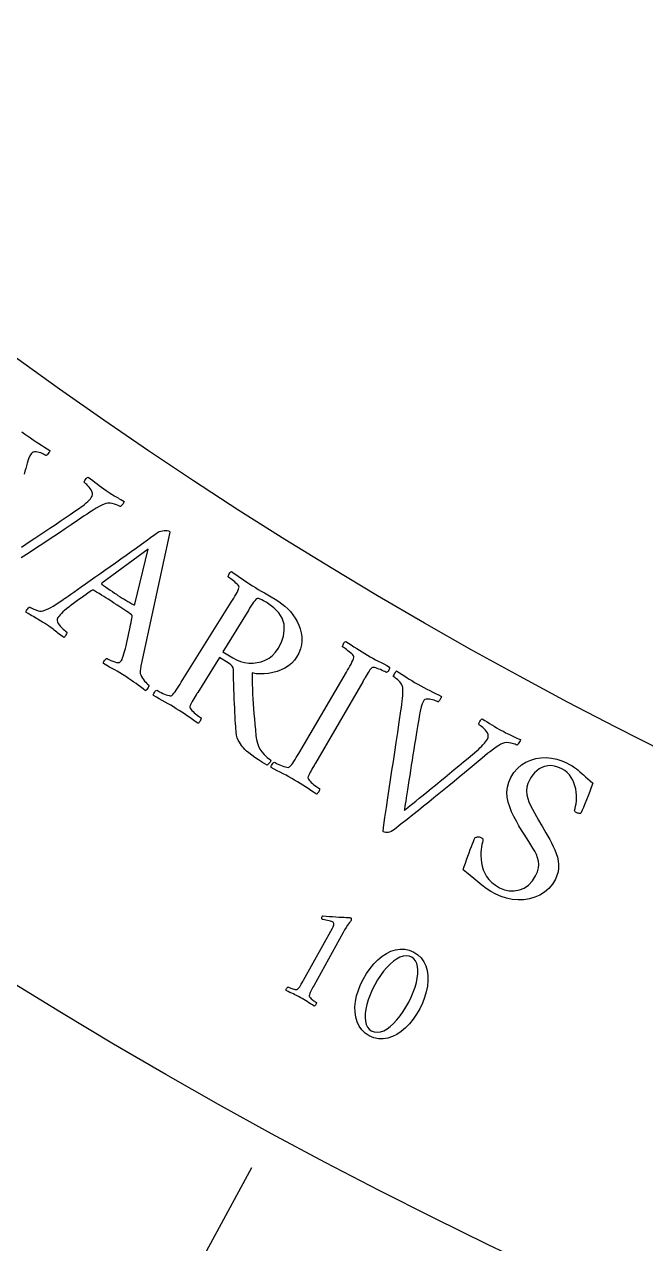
# Model space of a CAD drawing. Header units: millimetres. Extents: x -60 to 60, y -60 to 76.
# Drawn here: x -23.76 to -18.17, y -40.71 to -29.75 of the extents above; entities that cross this region are included whole.
import ezdxf

# ---------------------------------------------------------------- set-up
doc = ezdxf.new("R2010")
doc.units = ezdxf.units.MM
for name, color, linetype in [('CUT_OUTER', 1, 'Continuous'), ('ENGRAVE', 7, 'Continuous'), ('TEXT', 5, 'Continuous')]:
    doc.layers.add(name, color=color, linetype=linetype)

msp = doc.modelspace()

# ---------------------------------------------------------------- linework, layer by layer
at = {"layer": 'CUT_OUTER'}
msp.add_arc((0, -0.0001), 59.9999, 176.771323, 2.429054, dxfattribs=at)
at = {"layer": 'ENGRAVE'}
msp.add_lwpolyline([(-22.7422, -41.9295), (-21.7124, -40.0308)], dxfattribs=at)
for radius in [58.8, 58.8, 57.225, 54.3, 54.3, 51.99, 47.7, 47.7, 45.18, 40.5, 40.5]:
    msp.add_circle((0, 0), radius, dxfattribs=at)
at = {"layer": 'TEXT'}
for points in [[(-23.7826, -33.4128), (-23.7589, -33.4304), (-23.7326, -33.4493), (-23.7326, -33.4493), (-23.7068, -33.4673), (-23.6811, -33.4848), (-23.6556, -33.5017), (-23.6303, -33.5179), (-23.6052, -33.5338), (-23.5803, -33.5497), (-23.5557, -33.5654), (-23.5314, -33.5812), (-23.5329, -33.5862), (-23.536, -33.5925), (-23.5408, -33.6), (-23.5471, -33.6087), (-23.5537, -33.6167), (-23.5593, -33.6222), (-23.5638, -33.6251), (-23.5673, -33.6255), (-23.5719, -33.6227), (-23.5789, -33.619), (-23.5884, -33.6142), (-23.6004, -33.6085), (-23.6138, -33.6028), (-23.6275, -33.5982), (-23.6415, -33.5945), (-23.6557, -33.592), (-23.6693, -33.5916), (-23.6814, -33.5947), (-23.6919, -33.6012), (-23.7009, -33.6111), (-23.7109, -33.6292), (-23.7222, -33.657), (-23.7348, -33.6944), (-23.7487, -33.7415), (-23.7556, -33.7662), (-23.7634, -33.7948)], [(-23.7863, -34.4486), (-23.7479, -34.4232), (-23.7075, -34.3964), (-23.6653, -34.3684), (-23.6211, -34.3391), (-23.5758, -34.3089), (-23.5302, -34.2785), (-23.4844, -34.2478), (-23.4382, -34.2168), (-23.3927, -34.1862), (-23.3485, -34.1564), (-23.3058, -34.1274), (-23.2644, -34.0994), (-23.249, -34.0887), (-23.2336, -34.0773), (-23.2184, -34.0652), (-23.2034, -34.0524), (-23.1893, -34.0395), (-23.1772, -34.0272), (-23.1669, -34.0155), (-23.1585, -34.0043), (-23.1513, -33.9907), (-23.1481, -33.977), (-23.1487, -33.963), (-23.1533, -33.9488), (-23.1604, -33.9349), (-23.1686, -33.9218), (-23.1779, -33.9094), (-23.1883, -33.8978), (-23.1986, -33.8876), (-23.2073, -33.8793), (-23.2145, -33.873), (-23.2202, -33.8686), (-23.2212, -33.864), (-23.2201, -33.8579), (-23.2168, -33.8504), (-23.2112, -33.8415), (-23.2048, -33.8329), (-23.1985, -33.8265), (-23.1926, -33.8222), (-23.1869, -33.82), (-23.1657, -33.8358), (-23.1451, -33.8514), (-23.1253, -33.8665), (-23.1061, -33.8814), (-23.0868, -33.8961), (-23.0667, -33.911), (-23.0458, -33.9259), (-23.024, -33.9409), (-23.006, -33.953), (-22.9899, -33.9637), (-22.9757, -33.9729), (-22.9634, -33.9807), (-22.952, -33.9877), (-22.9406, -33.9946), (-22.9293, -34.0012), (-22.918, -34.0077), (-22.9061, -34.0145), (-22.893, -34.0221), (-22.8786, -34.0305), (-22.863, -34.0398), (-22.8645, -34.0449), (-22.8677, -34.0513), (-22.8727, -34.059), (-22.8795, -34.0679), (-22.8863, -34.0761), (-22.8917, -34.0817), (-22.8956, -34.0846), (-22.898, -34.0848), (-22.9049, -34.0809), (-22.9157, -34.076), (-22.9305, -34.0699), (-22.9491, -34.0627), (-22.9695, -34.0566), (-22.9896, -34.0538), (-23.0093, -34.0542), (-23.0288, -34.058), (-23.0439, -34.0631), (-23.0631, -34.0718), (-23.0864, -34.0841), (-23.1137, -34.0998), (-23.1425, -34.1173), (-23.1703, -34.1348), (-23.197, -34.1522), (-23.2227, -34.1696), (-23.2821, -34.2098), (-23.339, -34.2483), (-23.3935, -34.2851), (-23.4455, -34.3202), (-23.496, -34.354), (-23.5457, -34.3871), (-23.5946, -34.4195), (-23.6429, -34.4511), (-23.6912, -34.4826), (-23.7404, -34.5147), (-23.7906, -34.5474)]]:
    msp.add_lwpolyline(points, dxfattribs=at)
for points in [[(-23.4104, -34.9206), (-23.4077, -34.9187), (-23.3995, -34.913), (-23.3858, -34.9034), (-23.3666, -34.89), (-23.3428, -34.8733), (-23.3152, -34.8538), (-23.2837, -34.8316), (-23.2484, -34.8065), (-23.2101, -34.7793), (-23.1695, -34.7507), (-23.1267, -34.7208), (-23.0816, -34.6894), (-23.0351, -34.657), (-22.9882, -34.6239), (-22.9407, -34.5903), (-22.8928, -34.5561), (-22.8451, -34.5219), (-22.7984, -34.4885), (-22.7527, -34.4557), (-22.708, -34.4237), (-22.6651, -34.393), (-22.6248, -34.3641), (-22.5872, -34.3372), (-22.5522, -34.3122), (-22.5433, -34.308), (-22.5321, -34.3047), (-22.5187, -34.3023), (-22.503, -34.3007), (-22.4876, -34.3002), (-22.4749, -34.3009), (-22.465, -34.3028), (-22.4578, -34.306), (-22.4563, -34.3071), (-22.4552, -34.308), (-22.4545, -34.3089), (-22.4542, -34.3096), (-22.454, -34.3104), (-22.4535, -34.3116), (-22.4527, -34.3131), (-22.4517, -34.3149), (-22.692, -35.423), (-22.7034, -35.4779), (-22.7117, -35.519), (-22.7169, -35.5464), (-22.7191, -35.5601), (-22.7196, -35.5726), (-22.7176, -35.5858), (-22.7132, -35.5996), (-22.7063, -35.6141), (-22.6978, -35.6285), (-22.6887, -35.6418), (-22.679, -35.6543), (-22.6687, -35.6657), (-22.659, -35.6756), (-22.6511, -35.6833), (-22.6449, -35.6887), (-22.6406, -35.692), (-22.6407, -35.6988), (-22.6427, -35.706), (-22.6466, -35.7137), (-22.6522, -35.7219), (-22.6582, -35.7295), (-22.6631, -35.7352), (-22.6668, -35.7391), (-22.6693, -35.7412), (-22.6927, -35.724), (-22.7149, -35.7077), (-22.7358, -35.6924), (-22.7555, -35.6779), (-22.7756, -35.6635), (-22.7979, -35.6481), (-22.8223, -35.6318), (-22.8488, -35.6146), (-22.877, -35.5967), (-22.9029, -35.5807), (-22.9266, -35.5667), (-22.9479, -35.5545), (-22.9694, -35.5425), (-22.9934, -35.529), (-23.0199, -35.514), (-23.049, -35.4975), (-23.0494, -35.4915), (-23.0479, -35.4849), (-23.0446, -35.4776), (-23.0396, -35.4697), (-23.0336, -35.4624), (-23.0278, -35.4568), (-23.022, -35.4529), (-23.0163, -35.4509), (-23.0073, -35.4562), (-22.9956, -35.4622), (-22.9813, -35.4688), (-22.9643, -35.4761), (-22.9472, -35.4826), (-22.9323, -35.4869), (-22.9196, -35.4889), (-22.9092, -35.4888), (-22.9035, -35.4867), (-22.8979, -35.4827), (-22.8924, -35.4769), (-22.8869, -35.4693), (-22.8817, -35.4598), (-22.8763, -35.4468), (-22.8705, -35.4302), (-22.8644, -35.41), (-22.8581, -35.3873), (-22.8518, -35.3628), (-22.8455, -35.3367), (-22.8392, -35.309), (-22.8329, -35.2806), (-22.8269, -35.2525), (-22.821, -35.2247), (-22.8153, -35.1973), (-22.81, -35.1712), (-22.8052, -35.1476), (-22.8008, -35.1263), (-22.797, -35.1075), (-22.7938, -35.092), (-22.7916, -35.081), (-22.7902, -35.0744), (-22.7898, -35.0722), (-22.7899, -35.0718), (-22.7901, -35.0708), (-22.7904, -35.069), (-22.791, -35.0665), (-22.7917, -35.0639), (-22.7927, -35.0618), (-22.794, -35.06), (-22.7955, -35.0587), (-22.8085, -35.0492), (-22.8232, -35.0389), (-22.8394, -35.0279), (-22.8573, -35.0161), (-22.8756, -35.0041), (-22.8933, -34.9925), (-22.9104, -34.9814), (-22.9268, -34.9706), (-22.931, -34.9678), (-22.9352, -34.9651), (-22.9395, -34.9623), (-22.9437, -34.9595), (-22.9478, -34.9568), (-22.9518, -34.9542), (-22.9555, -34.9518), (-22.959, -34.9495), (-22.9834, -34.9335), (-23.0061, -34.9188), (-23.0269, -34.9055), (-23.0458, -34.8935), (-23.0652, -34.8815), (-23.0874, -34.8681), (-23.1122, -34.8534), (-23.1399, -34.8373), (-23.1409, -34.8368), (-23.1424, -34.8365), (-23.1443, -34.8364), (-23.1466, -34.8365), (-23.1488, -34.8366), (-23.1504, -34.8367), (-23.1514, -34.8368), (-23.1517, -34.8368), (-23.1539, -34.8384), (-23.1605, -34.8431), (-23.1714, -34.8511), (-23.1868, -34.8622), (-23.2053, -34.8755), (-23.2254, -34.8899), (-23.2472, -34.9055), (-23.2708, -34.9223), (-23.2946, -34.9394), (-23.3175, -34.9562), (-23.3393, -34.9725), (-23.3602, -34.9885), (-23.3807, -35.0041), (-23.3986, -35.019), (-23.4141, -35.0331), (-23.4271, -35.0464), (-23.4381, -35.0588), (-23.4475, -35.07), (-23.4554, -35.0802), (-23.4618, -35.0892), (-23.4661, -35.0991), (-23.4664, -35.1103), (-23.4628, -35.1227), (-23.4552, -35.1364), (-23.4453, -35.1503), (-23.4345, -35.1633), (-23.4228, -35.1756), (-23.4103, -35.1871), (-23.3985, -35.197), (-23.3892, -35.2048), (-23.3822, -35.2103), (-23.3776, -35.2137), (-23.3777, -35.2174), (-23.3792, -35.2227), (-23.3822, -35.2296), (-23.3865, -35.2383), (-23.3915, -35.2469), (-23.3963, -35.254), (-23.401, -35.2595), (-23.4056, -35.2634), (-23.4207, -35.2521), (-23.4346, -35.2417), (-23.4473, -35.232), (-23.4589, -35.2231), (-23.4698, -35.2146), (-23.4808, -35.206), (-23.4917, -35.1975), (-23.5027, -35.189), (-23.5146, -35.18), (-23.5285, -35.1699), (-23.5443, -35.1589), (-23.5621, -35.1468), (-23.5801, -35.1349), (-23.5968, -35.1241), (-23.6122, -35.1145), (-23.6262, -35.1062), (-23.6395, -35.0985), (-23.6528, -35.0907), (-23.6661, -35.083), (-23.6794, -35.0752), (-23.6936, -35.0668), (-23.7095, -35.0574), (-23.727, -35.0467), (-23.7463, -35.0349), (-23.746, -35.0313), (-23.7441, -35.0262), (-23.7406, -35.0196), (-23.7354, -35.0116), (-23.7296, -35.0035), (-23.7242, -34.9968), (-23.7191, -34.9916), (-23.7143, -34.9878), (-23.7051, -34.9934), (-23.6925, -34.9998), (-23.6766, -35.0071), (-23.6575, -35.0152), (-23.6378, -35.0221), (-23.6205, -35.0258), (-23.6054, -35.0262), (-23.5926, -35.0234), (-23.5693, -35.0152), (-23.5463, -35.0053), (-23.5236, -34.9939), (-23.5012, -34.9809), (-23.4789, -34.9667), (-23.4563, -34.952), (-23.4335, -34.9366), (-23.4104, -34.9206)], [(-22.6476, -34.4683), (-23.0634, -34.7734), (-23.0635, -34.7736), (-23.0638, -34.7744), (-23.0642, -34.7756), (-23.0648, -34.7773), (-23.0653, -34.7791), (-23.0655, -34.7806), (-23.0652, -34.7817), (-23.0645, -34.7824), (-23.0483, -34.7943), (-23.0303, -34.8072), (-23.0107, -34.821), (-22.9895, -34.8357), (-22.9685, -34.8501), (-22.9496, -34.8629), (-22.9328, -34.8742), (-22.9182, -34.8838), (-22.8992, -34.8962), (-22.881, -34.9077), (-22.8636, -34.9183), (-22.8469, -34.9281), (-22.8304, -34.9378), (-22.813, -34.9479), (-22.795, -34.9585), (-22.7761, -34.9695), (-22.7744, -34.9702), (-22.7727, -34.9702), (-22.7709, -34.9695), (-22.7691, -34.968), (-22.7675, -34.9664), (-22.7664, -34.9652), (-22.7657, -34.9645), (-22.7655, -34.9643)], [(-21.4695, -34.9402), (-21.4421, -34.9587), (-21.4157, -34.9798), (-21.3903, -35.0035), (-21.3659, -35.0298), (-21.3432, -35.0582), (-21.323, -35.0881), (-21.3053, -35.1193), (-21.29, -35.1521), (-21.2778, -35.1859), (-21.2694, -35.2206), (-21.2649, -35.2561), (-21.2641, -35.2924), (-21.2678, -35.329), (-21.2767, -35.3657), (-21.2909, -35.4023), (-21.3103, -35.4389), (-21.3306, -35.4679), (-21.3548, -35.494), (-21.3829, -35.517), (-21.4151, -35.5371), (-21.4498, -35.5541), (-21.4859, -35.5679), (-21.5234, -35.5785), (-21.5622, -35.5859), (-21.601, -35.59), (-21.6385, -35.5907), (-21.6748, -35.588), (-21.7097, -35.5819), (-21.7098, -35.632), (-21.7093, -35.6803), (-21.7083, -35.7269), (-21.7067, -35.7716), (-21.7046, -35.8156), (-21.702, -35.8598), (-21.6988, -35.9041), (-21.695, -35.9485), (-21.6909, -35.9943), (-21.6863, -36.0425), (-21.6813, -36.0931), (-21.676, -36.1462), (-21.6709, -36.1803), (-21.6632, -36.2119), (-21.6529, -36.2408), (-21.64, -36.2672), (-21.6233, -36.2921), (-21.6018, -36.3165), (-21.5754, -36.3407), (-21.5441, -36.3644), (-21.5438, -36.3703), (-21.5457, -36.377), (-21.5498, -36.3845), (-21.5561, -36.3927), (-21.5629, -36.4003), (-21.5683, -36.4061), (-21.5723, -36.4101), (-21.5749, -36.4123), (-21.6161, -36.3873), (-21.6531, -36.3637), (-21.686, -36.3415), (-21.7149, -36.3207), (-21.7396, -36.3015), (-21.7603, -36.2843), (-21.7769, -36.2691), (-21.7895, -36.2558), (-21.7968, -36.246), (-21.8052, -36.2342), (-21.8148, -36.2203), (-21.8256, -36.2044), (-21.8359, -36.1861), (-21.8442, -36.165), (-21.8505, -36.1411), (-21.8548, -36.1143), (-21.856, -36.1019), (-21.8573, -36.0849), (-21.8589, -36.0633), (-21.8607, -36.0372), (-21.8625, -36.0072), (-21.8643, -35.9743), (-21.8661, -35.9385), (-21.8678, -35.8997), (-21.8695, -35.8587), (-21.8712, -35.8163), (-21.8729, -35.7726), (-21.8747, -35.7276), (-21.8763, -35.6821), (-21.8776, -35.6373), (-21.8786, -35.593), (-21.8794, -35.5494), (-21.8822, -35.5351), (-21.8896, -35.5216), (-21.9016, -35.5088), (-21.9183, -35.4968), (-22.0059, -35.4425), (-22.201, -35.7567), (-22.2026, -35.7593), (-22.2042, -35.7619), (-22.2058, -35.7645), (-22.2074, -35.7671), (-22.209, -35.7697), (-22.2107, -35.7723), (-22.2123, -35.7749), (-22.2139, -35.7775), (-22.2238, -35.7935), (-22.2331, -35.8089), (-22.2418, -35.8236), (-22.25, -35.8376), (-22.2572, -35.8508), (-22.2632, -35.8632), (-22.2678, -35.8747), (-22.2712, -35.8854), (-22.2708, -35.8915), (-22.2676, -35.899), (-22.2617, -35.9079), (-22.253, -35.9182), (-22.2426, -35.929), (-22.2314, -35.9396), (-22.2194, -35.95), (-22.2067, -35.96), (-22.1945, -35.9691), (-22.1843, -35.9765), (-22.1761, -35.9822), (-22.1699, -35.9862), (-22.1701, -35.9918), (-22.1716, -35.9983), (-22.1745, -36.0058), (-22.1787, -36.0142), (-22.1837, -36.0222), (-22.1889, -36.0283), (-22.1942, -36.0324), (-22.1998, -36.0347), (-22.2247, -36.017), (-22.249, -35.9998), (-22.2729, -35.983), (-22.2963, -35.9667), (-22.3198, -35.9506), (-22.3437, -35.9346), (-22.3681, -35.9187), (-22.3931, -35.9029), (-22.4177, -35.8878), (-22.4426, -35.8728), (-22.468, -35.8581), (-22.4938, -35.8435), (-22.5199, -35.8289), (-22.5464, -35.8144), (-22.573, -35.7997), (-22.6, -35.785), (-22.6004, -35.7791), (-22.599, -35.7724), (-22.5958, -35.7651), (-22.5909, -35.7572), (-22.5851, -35.7497), (-22.5797, -35.7438), (-22.5745, -35.7395), (-22.5696, -35.7369), (-22.5632, -35.7407), (-22.5545, -35.7456), (-22.5434, -35.7515), (-22.5299, -35.7584), (-22.5152, -35.7655), (-22.5005, -35.7718), (-22.4858, -35.7774), (-22.4711, -35.7822), (-22.4577, -35.7856), (-22.4472, -35.787), (-22.4394, -35.7863), (-22.4345, -35.7836), (-22.4244, -35.7744), (-22.4142, -35.7633), (-22.4038, -35.7502), (-22.3932, -35.7351), (-22.3824, -35.7186), (-22.3712, -35.7015), (-22.3598, -35.6836), (-22.3481, -35.665), (-21.8998, -34.9458), (-21.8882, -34.9271), (-21.877, -34.9089), (-21.8662, -34.8911), (-21.8559, -34.8738), (-21.8466, -34.8573), (-21.8392, -34.842), (-21.8334, -34.8278), (-21.8295, -34.8148), (-21.8287, -34.8086), (-21.8312, -34.8012), (-21.8369, -34.7926), (-21.8459, -34.7829), (-21.8567, -34.7728), (-21.8679, -34.7628), (-21.8795, -34.753), (-21.8915, -34.7434), (-21.9029, -34.7347), (-21.9124, -34.7275), (-21.9202, -34.722), (-21.9261, -34.718), (-21.9258, -34.7125), (-21.9241, -34.706), (-21.9211, -34.6986), (-21.9168, -34.6902), (-21.9117, -34.6823), (-21.9065, -34.6763), (-21.9012, -34.6721), (-21.8957, -34.6699), (-21.8712, -34.6866), (-21.8471, -34.7032), (-21.8234, -34.7197), (-21.8, -34.7361), (-21.7768, -34.7523), (-21.7535, -34.768), (-21.73, -34.7833), (-21.7065, -34.7983), (-21.6815, -34.8137), (-21.6554, -34.8295), (-21.6282, -34.8456), (-21.5999, -34.8621), (-21.5702, -34.8795), (-21.5385, -34.8983), (-21.5049, -34.9185), (-21.4695, -34.9402)], [(-21.4758, -35.3602), (-21.4473, -35.3049), (-21.4291, -35.2501), (-21.4213, -35.1958), (-21.4238, -35.1421), (-21.4391, -35.09), (-21.4697, -35.0408), (-21.5154, -34.9944), (-21.5764, -34.9507), (-21.5851, -34.9455), (-21.5959, -34.9393), (-21.6089, -34.932), (-21.624, -34.9237), (-21.639, -34.9165), (-21.6514, -34.9127), (-21.6614, -34.9121), (-21.669, -34.9149), (-21.6776, -34.9222), (-21.6873, -34.9326), (-21.6978, -34.9462), (-21.7093, -34.9629), (-21.7212, -34.9813), (-21.7331, -34.9998), (-21.7449, -35.0185), (-21.7568, -35.0375), (-21.9737, -35.3907), (-21.8845, -35.446), (-21.8511, -35.464), (-21.816, -35.4777), (-21.7794, -35.4872), (-21.7413, -35.4923), (-21.7027, -35.493), (-21.665, -35.4889), (-21.6282, -35.4801), (-21.5922, -35.4666), (-21.5583, -35.4481), (-21.5276, -35.4242), (-21.5001, -35.3949), (-21.4758, -35.3602)], [(-20.6737, -35.4216), (-20.6489, -35.4358), (-20.6242, -35.4495), (-20.5996, -35.4627), (-20.5751, -35.4754), (-20.5505, -35.488), (-20.5254, -35.501), (-20.4998, -35.5144), (-20.4737, -35.5282), (-20.4731, -35.5341), (-20.4743, -35.5407), (-20.4772, -35.5481), (-20.4819, -35.5563), (-20.4872, -35.564), (-20.4924, -35.5702), (-20.4974, -35.5746), (-20.5021, -35.5775), (-20.5084, -35.574), (-20.5171, -35.5697), (-20.5282, -35.5644), (-20.5415, -35.5582), (-20.556, -35.5519), (-20.5701, -35.5461), (-20.5841, -35.5409), (-20.5978, -35.5363), (-20.6103, -35.533), (-20.6205, -35.5319), (-20.6286, -35.5329), (-20.6345, -35.5361), (-20.6423, -35.5442), (-20.6503, -35.5539), (-20.6586, -35.5653), (-20.6671, -35.5783), (-20.6758, -35.5925), (-20.6848, -35.6073), (-20.6941, -35.623), (-20.7037, -35.6393), (-20.7052, -35.6419), (-20.7067, -35.6446), (-20.7083, -35.6472), (-20.7098, -35.6498), (-20.7113, -35.6525), (-20.7129, -35.6551), (-20.7144, -35.6577), (-20.7159, -35.6604), (-21.1416, -36.3932), (-21.1431, -36.3958), (-21.1447, -36.3984), (-21.1462, -36.4011), (-21.1477, -36.4037), (-21.1493, -36.4063), (-21.1508, -36.409), (-21.1523, -36.4116), (-21.1539, -36.4142), (-21.1633, -36.4306), (-21.1721, -36.4462), (-21.1804, -36.4612), (-21.1882, -36.4754), (-21.195, -36.4888), (-21.2006, -36.5014), (-21.205, -36.513), (-21.208, -36.5238), (-21.2074, -36.5299), (-21.204, -36.5373), (-21.1978, -36.546), (-21.1889, -36.556), (-21.1781, -36.5666), (-21.1666, -36.5769), (-21.1543, -36.5868), (-21.1413, -36.5965), (-21.1289, -36.6052), (-21.1185, -36.6123), (-21.1101, -36.6178), (-21.1038, -36.6216), (-21.1038, -36.6272), (-21.1052, -36.6338), (-21.1078, -36.6413), (-21.1118, -36.6499), (-21.1165, -36.658), (-21.1215, -36.6642), (-21.1268, -36.6685), (-21.1322, -36.671), (-21.1576, -36.654), (-21.1825, -36.6375), (-21.2069, -36.6214), (-21.2307, -36.6058), (-21.2546, -36.5904), (-21.279, -36.5751), (-21.3039, -36.5599), (-21.3293, -36.5449), (-21.3543, -36.5305), (-21.3797, -36.5163), (-21.4055, -36.5023), (-21.4317, -36.4885), (-21.4583, -36.4747), (-21.4851, -36.4609), (-21.5122, -36.447), (-21.5396, -36.4332), (-21.5402, -36.4272), (-21.539, -36.4205), (-21.536, -36.4131), (-21.5313, -36.405), (-21.5258, -36.3974), (-21.5205, -36.3913), (-21.5155, -36.3869), (-21.5106, -36.3842), (-21.5041, -36.3878), (-21.4953, -36.3924), (-21.484, -36.3979), (-21.4703, -36.4045), (-21.4554, -36.4111), (-21.4405, -36.417), (-21.4257, -36.4221), (-21.4108, -36.4265), (-21.3974, -36.4295), (-21.3868, -36.4306), (-21.3791, -36.4297), (-21.3742, -36.4268), (-21.3644, -36.4174), (-21.3545, -36.4059), (-21.3445, -36.3925), (-21.3344, -36.3771), (-21.324, -36.3604), (-21.3134, -36.3429), (-21.3025, -36.3247), (-21.2913, -36.3058), (-20.8626, -35.5748), (-20.8515, -35.5557), (-20.8409, -35.5372), (-20.8306, -35.5191), (-20.8208, -35.5015), (-20.8121, -35.4848), (-20.8051, -35.4692), (-20.7998, -35.4549), (-20.7962, -35.4417), (-20.7956, -35.4355), (-20.7983, -35.4281), (-20.8043, -35.4198), (-20.8135, -35.4103), (-20.8247, -35.4005), (-20.8363, -35.3907), (-20.8485, -35.3811), (-20.8612, -35.3717), (-20.8731, -35.3631), (-20.8831, -35.356), (-20.8912, -35.3506), (-20.8973, -35.3468), (-20.8972, -35.3413), (-20.8957, -35.3348), (-20.8929, -35.3273), (-20.8888, -35.3188), (-20.884, -35.3107), (-20.879, -35.3045), (-20.8738, -35.3002), (-20.8684, -35.2978), (-20.8434, -35.3138), (-20.8186, -35.3298), (-20.7941, -35.3458), (-20.7699, -35.3617), (-20.7459, -35.3774), (-20.7218, -35.3926), (-20.6978, -35.4073), (-20.6737, -35.4216)], [(-20.2206, -35.6821), (-20.1931, -35.6975), (-20.1658, -35.7123), (-20.1387, -35.7265), (-20.1119, -35.7401), (-20.0853, -35.7534), (-20.0589, -35.7666), (-20.0329, -35.7798), (-20.0071, -35.793), (-20.0081, -35.7982), (-20.0106, -35.8048), (-20.0145, -35.8127), (-20.0199, -35.8219), (-20.0256, -35.8306), (-20.0306, -35.8366), (-20.0349, -35.84), (-20.0384, -35.8407), (-20.0431, -35.8384), (-20.0505, -35.8354), (-20.0604, -35.8317), (-20.073, -35.8272), (-20.0869, -35.8229), (-20.101, -35.8196), (-20.1152, -35.8175), (-20.1296, -35.8163), (-20.1432, -35.8174), (-20.1549, -35.8217), (-20.1647, -35.8292), (-20.1726, -35.84), (-20.1808, -35.859), (-20.1892, -35.8878), (-20.198, -35.9263), (-20.2071, -35.9745), (-20.2113, -35.9998), (-20.2162, -36.0291), (-20.2216, -36.0622), (-20.2277, -36.0992), (-20.2342, -36.1392), (-20.241, -36.1811), (-20.2483, -36.225), (-20.2558, -36.2709), (-20.2635, -36.3179), (-20.271, -36.3649), (-20.2784, -36.4119), (-20.2856, -36.4591), (-20.2927, -36.5053), (-20.2995, -36.5496), (-20.3061, -36.592), (-20.3124, -36.6325), (-20.3184, -36.6702), (-20.3238, -36.7043), (-20.3286, -36.7348), (-20.3329, -36.7617), (-20.3364, -36.7839), (-20.3389, -36.8005), (-20.3404, -36.8113), (-20.341, -36.8164), (-20.3349, -36.8119), (-20.324, -36.8035), (-20.3083, -36.7912), (-20.2879, -36.775), (-20.2636, -36.7555), (-20.2363, -36.7335), (-20.206, -36.7089), (-20.1728, -36.6818), (-20.1371, -36.6526), (-20.0997, -36.6219), (-20.0605, -36.5897), (-20.0195, -36.5561), (-19.9775, -36.5215), (-19.9352, -36.4866), (-19.8927, -36.4514), (-19.85, -36.416), (-19.8077, -36.3808), (-19.7668, -36.3467), (-19.7272, -36.3136), (-19.6889, -36.2815), (-19.6747, -36.2693), (-19.6606, -36.2564), (-19.6467, -36.2428), (-19.633, -36.2286), (-19.6203, -36.2143), (-19.6095, -36.2009), (-19.6004, -36.1881), (-19.5932, -36.1761), (-19.5875, -36.1619), (-19.5856, -36.1479), (-19.5877, -36.1341), (-19.5936, -36.1204), (-19.6021, -36.1073), (-19.6116, -36.0951), (-19.6221, -36.0837), (-19.6337, -36.0732), (-19.6449, -36.0641), (-19.6544, -36.0567), (-19.6623, -36.0512), (-19.6683, -36.0474), (-19.6699, -36.0429), (-19.6693, -36.0368), (-19.6668, -36.029), (-19.6622, -36.0195), (-19.6566, -36.0103), (-19.6511, -36.0033), (-19.6456, -35.9984), (-19.6401, -35.9957), (-19.6174, -36.0093), (-19.5954, -36.0226), (-19.5741, -36.0357), (-19.5535, -36.0486), (-19.5329, -36.0613), (-19.5114, -36.074), (-19.489, -36.0867), (-19.4658, -36.0995), (-19.4467, -36.1097), (-19.4296, -36.1187), (-19.4145, -36.1264), (-19.4015, -36.1329), (-19.3894, -36.1388), (-19.3774, -36.1444), (-19.3655, -36.1499), (-19.3536, -36.1551), (-19.3411, -36.1607), (-19.3273, -36.1669), (-19.3121, -36.1739), (-19.2956, -36.1815), (-19.2966, -36.1868), (-19.2992, -36.1934), (-19.3034, -36.2016), (-19.3092, -36.2111), (-19.3152, -36.22), (-19.32, -36.2261), (-19.3235, -36.2294), (-19.3259, -36.2299), (-19.3332, -36.2267), (-19.3444, -36.2228), (-19.3597, -36.2183), (-19.379, -36.213), (-19.3999, -36.209), (-19.4202, -36.2083), (-19.4398, -36.2107), (-19.4587, -36.2164), (-19.4733, -36.2231), (-19.4915, -36.2337), (-19.5134, -36.2482), (-19.539, -36.2667), (-19.5659, -36.287), (-19.5917, -36.3072), (-19.6165, -36.3272), (-19.6403, -36.3471), (-19.6953, -36.3931), (-19.7481, -36.4372), (-19.7986, -36.4793), (-19.8468, -36.5195), (-19.8935, -36.5583), (-19.9396, -36.5962), (-19.985, -36.6334), (-20.0298, -36.6697), (-20.0747, -36.706), (-20.1204, -36.7429), (-20.167, -36.7806), (-20.2145, -36.8188), (-20.2638, -36.8584), (-20.316, -36.8999), (-20.3711, -36.9432), (-20.429, -36.9884), (-20.4449, -36.9999), (-20.4597, -37.0086), (-20.4734, -37.0143), (-20.4859, -37.0173), (-20.4975, -37.018), (-20.5084, -37.0171), (-20.5185, -37.0145), (-20.5278, -37.0103), (-20.53, -37.0082), (-20.5311, -37.0047), (-20.5313, -36.9999), (-20.5304, -36.9938), (-20.5292, -36.9874), (-20.5284, -36.9818), (-20.5281, -36.977), (-20.5282, -36.973), (-20.515, -36.8808), (-20.502, -36.7919), (-20.4894, -36.7061), (-20.4771, -36.6234), (-20.4648, -36.542), (-20.4524, -36.4599), (-20.4398, -36.3772), (-20.4269, -36.2938), (-20.4138, -36.2079), (-20.4001, -36.1176), (-20.386, -36.0229), (-20.3714, -35.9238), (-20.3667, -35.8934), (-20.3627, -35.8644), (-20.3593, -35.8368), (-20.3566, -35.8106), (-20.3546, -35.7854), (-20.3537, -35.7608), (-20.3539, -35.7368), (-20.355, -35.7133), (-20.3564, -35.7036), (-20.3599, -35.6936), (-20.3654, -35.6832), (-20.3731, -35.6726), (-20.3819, -35.6621), (-20.3911, -35.6524), (-20.4004, -35.6433), (-20.4101, -35.635), (-20.4193, -35.6277), (-20.4273, -35.6216), (-20.4342, -35.6168), (-20.44, -35.6132), (-20.4399, -35.6113), (-20.4379, -35.6065), (-20.4339, -35.5989), (-20.4281, -35.5884), (-20.4219, -35.578), (-20.4171, -35.5704), (-20.4137, -35.5657), (-20.4117, -35.5638), (-20.3841, -35.5809), (-20.3591, -35.5966), (-20.3367, -35.6109), (-20.3167, -35.624), (-20.2967, -35.6369), (-20.2741, -35.6509), (-20.2487, -35.666), (-20.2206, -35.6821)], [(-18.8804, -36.3908), (-18.8544, -36.4047), (-18.8312, -36.4183), (-18.8106, -36.4314), (-18.7928, -36.4441), (-18.7763, -36.4569), (-18.76, -36.4704), (-18.7436, -36.4846), (-18.7274, -36.4994), (-18.7101, -36.5154), (-18.6907, -36.5331), (-18.6692, -36.5523), (-18.6456, -36.5732), (-18.6583, -36.6105), (-18.6717, -36.648), (-18.686, -36.6858), (-18.7012, -36.7239), (-18.7158, -36.7597), (-18.7287, -36.7906), (-18.7397, -36.8166), (-18.7489, -36.8376), (-18.7512, -36.8418), (-18.7552, -36.8444), (-18.7609, -36.8454), (-18.7683, -36.8448), (-18.7762, -36.8433), (-18.783, -36.8416), (-18.7889, -36.8397), (-18.7939, -36.8375), (-18.7995, -36.834), (-18.8041, -36.83), (-18.8075, -36.8254), (-18.8098, -36.8203), (-18.8038, -36.8019), (-18.7989, -36.7813), (-18.7951, -36.7585), (-18.7923, -36.7333), (-18.7911, -36.7069), (-18.7917, -36.68), (-18.7942, -36.6527), (-18.7986, -36.6251), (-18.8051, -36.5977), (-18.814, -36.5712), (-18.8253, -36.5455), (-18.8391, -36.5208), (-18.8555, -36.4978), (-18.8751, -36.4773), (-18.8978, -36.4593), (-18.9236, -36.4439), (-18.9581, -36.4284), (-18.9907, -36.4187), (-19.0216, -36.4147), (-19.0508, -36.4165), (-19.0782, -36.4229), (-19.1036, -36.4325), (-19.1271, -36.4454), (-19.1487, -36.4616), (-19.1682, -36.4799), (-19.1854, -36.4992), (-19.2002, -36.5193), (-19.2127, -36.5405), (-19.2281, -36.5753), (-19.2374, -36.6095), (-19.2407, -36.6433), (-19.2378, -36.6765), (-19.2302, -36.7094), (-19.2195, -36.7423), (-19.2056, -36.7751), (-19.1885, -36.8078), (-19.1698, -36.8406), (-19.1511, -36.8736), (-19.1323, -36.907), (-19.1135, -36.9406), (-19.0986, -36.9659), (-19.0829, -36.9924), (-19.0665, -37.0202), (-19.0492, -37.0492), (-19.032, -37.0792), (-19.0156, -37.1099), (-19.0001, -37.1412), (-18.9856, -37.1732), (-18.9729, -37.2057), (-18.9632, -37.2385), (-18.9565, -37.2716), (-18.9527, -37.3051), (-18.9528, -37.3386), (-18.9576, -37.3718), (-18.9671, -37.4048), (-18.9813, -37.4376), (-19.0083, -37.4825), (-19.0405, -37.5212), (-19.0781, -37.5536), (-19.1209, -37.5798), (-19.1674, -37.5997), (-19.2157, -37.6136), (-19.2658, -37.6214), (-19.3177, -37.623), (-19.3698, -37.6187), (-19.4207, -37.6086), (-19.4701, -37.5927), (-19.5181, -37.571), (-19.5617, -37.5467), (-19.6031, -37.5204), (-19.6424, -37.4919), (-19.6796, -37.4614), (-19.7148, -37.4308), (-19.7483, -37.4022), (-19.7801, -37.3756), (-19.8102, -37.3511), (-19.8014, -37.3218), (-19.7918, -37.2918), (-19.7814, -37.2611), (-19.7701, -37.2297), (-19.7587, -37.1989), (-19.7478, -37.1702), (-19.7374, -37.1436), (-19.7274, -37.1189), (-19.7186, -37.0976), (-19.7115, -37.0808), (-19.7061, -37.0686), (-19.7024, -37.0609), (-19.6954, -37.059), (-19.6883, -37.0577), (-19.681, -37.0569), (-19.6736, -37.0566), (-19.6662, -37.057), (-19.6592, -37.0582), (-19.6525, -37.0603), (-19.646, -37.0632), (-19.6393, -37.0681), (-19.6351, -37.0741), (-19.6337, -37.0814), (-19.6348, -37.0898), (-19.6387, -37.1054), (-19.6423, -37.1241), (-19.6457, -37.1459), (-19.6489, -37.1709), (-19.6511, -37.1981), (-19.6513, -37.2268), (-19.6498, -37.2568), (-19.6463, -37.2883), (-19.6401, -37.3202), (-19.6305, -37.3515), (-19.6173, -37.3821), (-19.6005, -37.4122), (-19.5794, -37.4408), (-19.5528, -37.4673), (-19.5209, -37.4914), (-19.4836, -37.5133), (-19.4404, -37.5312), (-19.3962, -37.5406), (-19.3511, -37.5413), (-19.3051, -37.5335), (-19.2611, -37.5165), (-19.2222, -37.4896), (-19.1883, -37.4528), (-19.1594, -37.4061), (-19.1435, -37.37), (-19.134, -37.3358), (-19.1306, -37.3036), (-19.1335, -37.2732), (-19.1411, -37.2439), (-19.1519, -37.2147), (-19.1658, -37.1855), (-19.1829, -37.1564), (-19.2019, -37.1268), (-19.2216, -37.0963), (-19.2421, -37.0648), (-19.2634, -37.0323), (-19.2862, -36.9945), (-19.3091, -36.9555), (-19.3319, -36.9151), (-19.3547, -36.8734), (-19.3755, -36.8306), (-19.3923, -36.7873), (-19.4051, -36.7432), (-19.414, -36.6985), (-19.4171, -36.6536), (-19.4126, -36.609), (-19.4006, -36.5646), (-19.381, -36.5205), (-19.354, -36.477), (-19.3226, -36.4397), (-19.2867, -36.4086), (-19.2464, -36.3837), (-19.2031, -36.3649), (-19.1582, -36.3518), (-19.1119, -36.3446), (-19.064, -36.3431), (-19.0161, -36.3471), (-18.9695, -36.3564), (-18.9243, -36.371), (-18.8804, -36.3908)], [(-21.2478, -38.3455), (-20.9885, -37.8774), (-20.9824, -37.8657), (-20.9781, -37.8556), (-20.9756, -37.8471), (-20.9747, -37.8401), (-20.9755, -37.8342), (-20.9779, -37.829), (-20.982, -37.8245), (-20.9876, -37.8206), (-20.9952, -37.8171), (-21.0052, -37.8137), (-21.0176, -37.8104), (-21.0324, -37.8073), (-21.0474, -37.8045), (-21.0606, -37.8023), (-21.072, -37.8005), (-21.0816, -37.7993), (-21.0838, -37.7924), (-21.0844, -37.7857), (-21.0834, -37.7794), (-21.0809, -37.7733), (-21.0809, -37.7732), (-21.0807, -37.773), (-21.0805, -37.7726), (-21.0802, -37.7721), (-21.0789, -37.7701), (-21.0775, -37.7686), (-21.0761, -37.7678), (-21.0746, -37.7675), (-21.0454, -37.7698), (-21.0163, -37.7719), (-20.9874, -37.7738), (-20.9587, -37.7754), (-20.9313, -37.7769), (-20.9064, -37.7783), (-20.8839, -37.7795), (-20.8638, -37.7807), (-20.8472, -37.7817), (-20.8352, -37.7825), (-20.8278, -37.7832), (-20.8249, -37.7836), (-20.8226, -37.7849), (-20.8201, -37.7868), (-20.8186, -37.7894), (-20.818, -37.7926), (-20.8183, -37.7965), (-20.8191, -37.8005), (-20.8199, -37.8042), (-20.8206, -37.8074), (-20.8214, -37.8103), (-20.8226, -37.812), (-20.8265, -37.8169), (-20.833, -37.8252), (-20.8421, -37.8368), (-20.8529, -37.8517), (-20.8649, -37.87), (-20.878, -37.8917), (-20.8922, -37.9167), (-21.1563, -38.3961), (-21.1634, -38.4089), (-21.1701, -38.4214), (-21.1765, -38.4334), (-21.1825, -38.4451), (-21.1879, -38.4561), (-21.1922, -38.4664), (-21.1954, -38.476), (-21.1974, -38.4848), (-21.197, -38.4888), (-21.1949, -38.4936), (-21.191, -38.4991), (-21.1854, -38.5053), (-21.1788, -38.5118), (-21.1717, -38.5181), (-21.1642, -38.5241), (-21.1562, -38.5299), (-21.1486, -38.5351), (-21.1422, -38.5393), (-21.1369, -38.5427), (-21.1327, -38.5451), (-21.1327, -38.5488), (-21.1335, -38.5532), (-21.1351, -38.5583), (-21.1377, -38.564), (-21.1407, -38.5695), (-21.1439, -38.5737), (-21.1474, -38.5767), (-21.151, -38.5784), (-21.1679, -38.5676), (-21.1841, -38.5573), (-21.1996, -38.5475), (-21.2144, -38.5381), (-21.2292, -38.529), (-21.2447, -38.5197), (-21.2609, -38.5103), (-21.2778, -38.5008), (-21.2942, -38.4919), (-21.31, -38.4836), (-21.3251, -38.476), (-21.3396, -38.4689), (-21.3543, -38.462), (-21.3702, -38.4545), (-21.3871, -38.4465), (-21.405, -38.438), (-21.4055, -38.434), (-21.4048, -38.4296), (-21.403, -38.4246), (-21.4, -38.4191), (-21.3964, -38.4139), (-21.393, -38.4098), (-21.3897, -38.4068), (-21.3866, -38.4048), (-21.3823, -38.4071), (-21.3767, -38.4098), (-21.3696, -38.413), (-21.3612, -38.4166), (-21.3521, -38.4203), (-21.343, -38.4235), (-21.3339, -38.4261), (-21.3248, -38.4283), (-21.3166, -38.4297), (-21.3102, -38.4299), (-21.3054, -38.4289), (-21.3023, -38.4269), (-21.2959, -38.4204), (-21.2894, -38.4127), (-21.2827, -38.4037), (-21.276, -38.3934), (-21.2691, -38.3823), (-21.2621, -38.3705), (-21.255, -38.3583), (-21.2478, -38.3455)], [(-20.2568, -38.0927), (-20.2194, -38.1167), (-20.1885, -38.1454), (-20.1642, -38.1789), (-20.1464, -38.2171), (-20.1347, -38.2589), (-20.1285, -38.3032), (-20.128, -38.35), (-20.1331, -38.3993), (-20.1434, -38.4499), (-20.1583, -38.5007), (-20.178, -38.5515), (-20.2023, -38.6025), (-20.2304, -38.6515), (-20.2611, -38.6965), (-20.2945, -38.7376), (-20.3307, -38.7746), (-20.3688, -38.8066), (-20.4081, -38.8326), (-20.4486, -38.8527), (-20.4903, -38.8667), (-20.5325, -38.8736), (-20.5744, -38.8723), (-20.6158, -38.8628), (-20.6569, -38.8451), (-20.6935, -38.8215), (-20.724, -38.7927), (-20.7481, -38.7589), (-20.7661, -38.72), (-20.7781, -38.6774), (-20.7845, -38.6325), (-20.7852, -38.5852), (-20.7803, -38.5355), (-20.77, -38.4847), (-20.7549, -38.4339), (-20.7348, -38.3832), (-20.7099, -38.3325), (-20.6812, -38.2839), (-20.6499, -38.2392), (-20.6161, -38.1986), (-20.5796, -38.1619), (-20.5413, -38.1303), (-20.5019, -38.1047), (-20.4614, -38.0852), (-20.4199, -38.0717), (-20.3782, -38.0651), (-20.3371, -38.0664), (-20.2966, -38.0756), (-20.2568, -38.0927)], [(-20.2738, -38.1389), (-20.2987, -38.1293), (-20.3248, -38.1262), (-20.3522, -38.1295), (-20.381, -38.1394), (-20.4104, -38.1549), (-20.4399, -38.1753), (-20.4695, -38.2005), (-20.4991, -38.2306), (-20.5281, -38.2648), (-20.5559, -38.3024), (-20.5824, -38.3433), (-20.6077, -38.3876), (-20.6304, -38.4326), (-20.6497, -38.4771), (-20.6655, -38.521), (-20.678, -38.5643), (-20.6869, -38.6059), (-20.692, -38.6446), (-20.6933, -38.6805), (-20.6908, -38.7134), (-20.6843, -38.7425), (-20.6735, -38.7665), (-20.6583, -38.7855), (-20.6388, -38.7995), (-20.612, -38.8101), (-20.5843, -38.8135), (-20.5557, -38.81), (-20.5263, -38.7994), (-20.4966, -38.7827), (-20.4671, -38.761), (-20.4376, -38.7342), (-20.4083, -38.7024), (-20.3798, -38.6666), (-20.3525, -38.628), (-20.3266, -38.5867), (-20.3019, -38.5425), (-20.2794, -38.4969), (-20.2604, -38.4524), (-20.2449, -38.409), (-20.2329, -38.3668), (-20.2245, -38.3265), (-20.2199, -38.289), (-20.219, -38.2543), (-20.2219, -38.2224), (-20.2287, -38.1944), (-20.2396, -38.1711), (-20.2546, -38.1526), (-20.2738, -38.1389)]]:
    msp.add_lwpolyline(points, close=True, dxfattribs=at)

doc.saveas('drawing.dxf')
